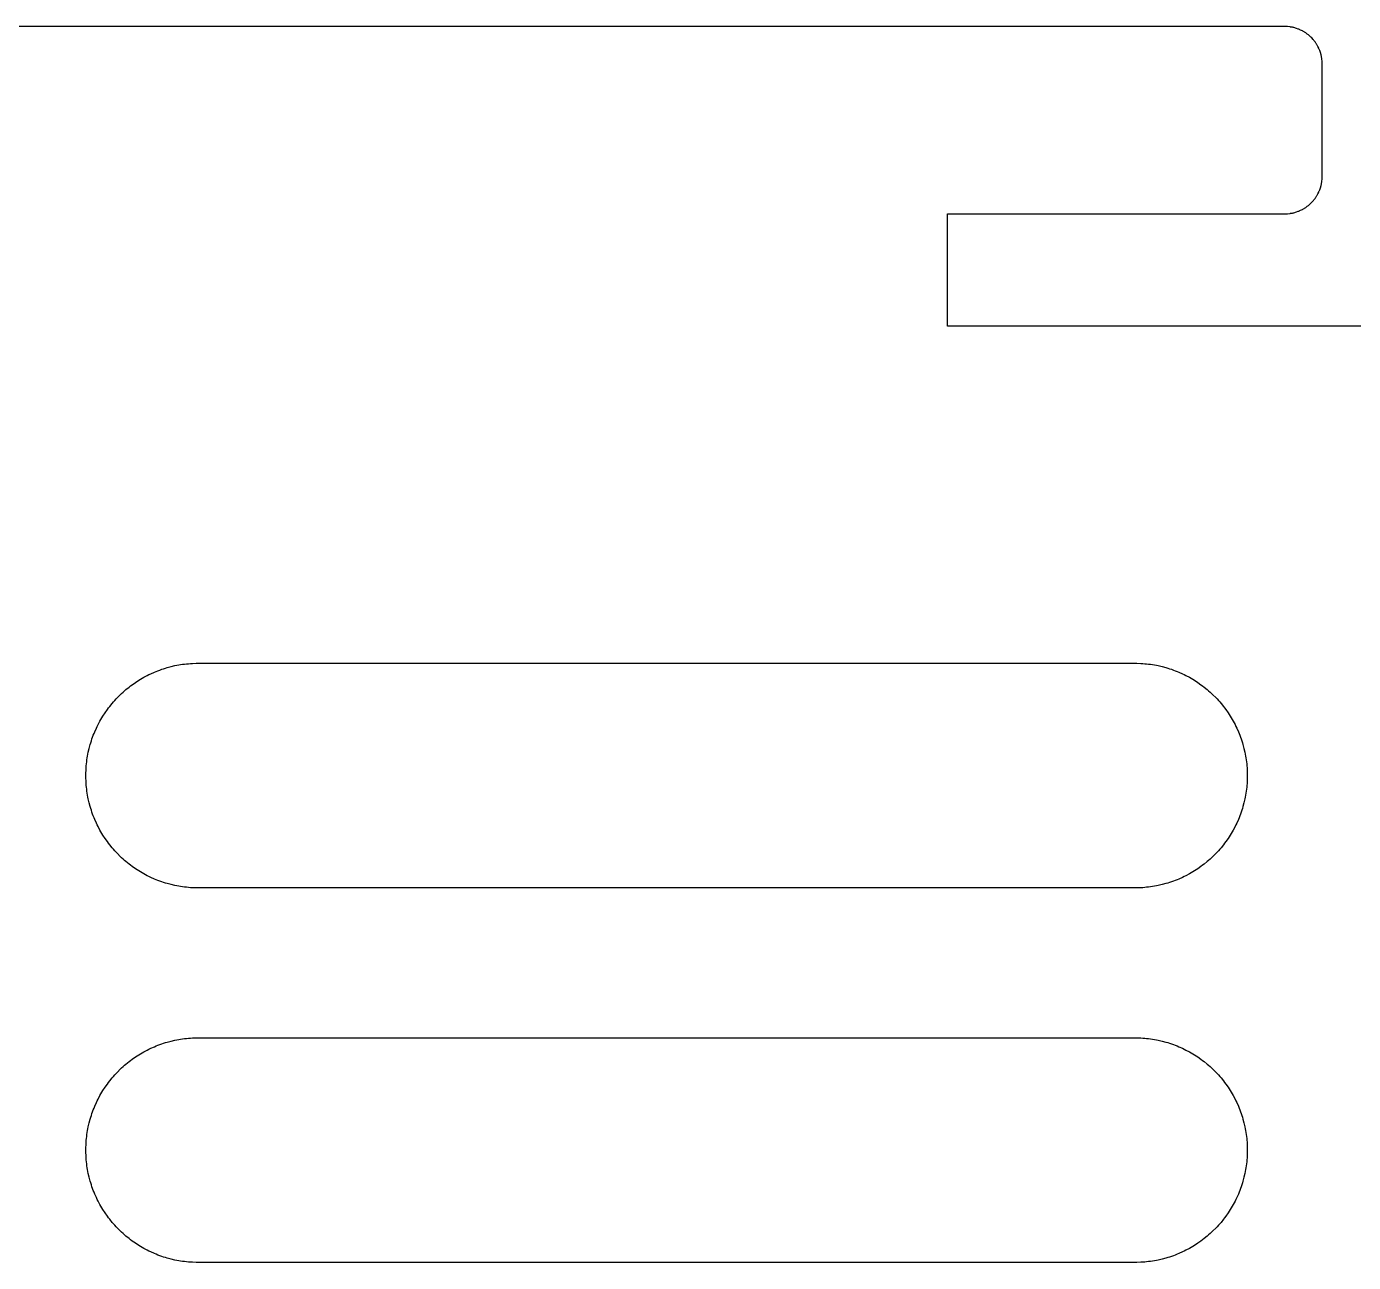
# Model space of a CAD drawing. Header units: metres. Extents: x 0 to 215, y 0 to 140.
# Drawn here: x 35.42 to 70.83, y 107 to 140 of the extents above; entities that cross this region are included whole.
import ezdxf

# ---------------------------------------------------------------- set-up
doc = ezdxf.new("R2010")
doc.units = ezdxf.units.M

msp = doc.modelspace()

# ---------------------------------------------------------------- linework, layer by layer
for p, q in [((69.0176, 140), (8, 140)), ((69.0352, 139.999), (69.0176, 140)), ((69.0527, 139.999), (69.0352, 139.999)), ((69.0693, 139.998), (69.0527, 139.999)), ((69.1396, 139.99), (69.0693, 139.998)), ((69.1562, 139.987), (69.1396, 139.99)), ((69.1738, 139.984), (69.1562, 139.987)), ((69.1904, 139.981), (69.1738, 139.984)), ((69.208, 139.979), (69.1904, 139.981)), ((69.2246, 139.975), (69.208, 139.979)), ((69.2422, 139.971), (69.2246, 139.975)), ((69.3086, 139.951), (69.2422, 139.971)), ((69.3584, 139.934), (69.3086, 139.951)), ((69.375, 139.927), (69.3584, 139.934)), ((69.3906, 139.921), (69.375, 139.927)), ((69.4062, 139.913), (69.3906, 139.921)), ((69.4229, 139.906), (69.4062, 139.913)), ((69.4697, 139.883), (69.4229, 139.906)), ((69.4844, 139.875), (69.4697, 139.883)), ((69.5, 139.866), (69.4844, 139.875)), ((69.5146, 139.857), (69.5, 139.866)), ((69.5303, 139.848), (69.5146, 139.857)), ((69.5449, 139.839), (69.5303, 139.848)), ((69.5596, 139.829), (69.5449, 139.839)), ((69.5732, 139.819), (69.5596, 139.829)), ((69.5879, 139.809), (69.5732, 139.819)), ((69.6016, 139.799), (69.5879, 139.809)), ((69.6289, 139.777), (69.6016, 139.799)), ((69.6426, 139.766), (69.6289, 139.777)), ((69.6562, 139.755), (69.6426, 139.766)), ((69.6943, 139.72), (69.6562, 139.755)), ((69.7197, 139.694), (69.6943, 139.72)), ((69.7549, 139.656), (69.7197, 139.694)), ((69.7656, 139.643), (69.7549, 139.656)), ((69.7773, 139.629), (69.7656, 139.643)), ((69.7988, 139.602), (69.7773, 139.629)), ((69.8086, 139.588), (69.7988, 139.602)), ((69.8193, 139.573), (69.8086, 139.588)), ((69.8291, 139.56), (69.8193, 139.573)), ((69.8389, 139.545), (69.8291, 139.56)), ((69.8477, 139.53), (69.8389, 139.545)), ((69.8574, 139.515), (69.8477, 139.53)), ((69.8662, 139.5), (69.8574, 139.515)), ((69.875, 139.484), (69.8662, 139.5)), ((69.8828, 139.47), (69.875, 139.484)), ((69.9062, 139.423), (69.8828, 139.47)), ((69.9131, 139.406), (69.9062, 139.423)), ((69.9209, 139.391), (69.9131, 139.406)), ((69.9268, 139.375), (69.9209, 139.391)), ((69.9336, 139.358), (69.9268, 139.375)), ((69.9512, 139.309), (69.9336, 139.358)), ((69.9707, 139.242), (69.9512, 139.309)), ((69.9746, 139.225), (69.9707, 139.242)), ((69.9785, 139.208), (69.9746, 139.225)), ((69.9814, 139.19), (69.9785, 139.208)), ((69.9844, 139.174), (69.9814, 139.19)), ((69.9873, 139.156), (69.9844, 139.174)), ((69.9902, 139.14), (69.9873, 139.156)), ((69.998, 139.069), (69.9902, 139.14)), ((69.999, 139.053), (69.998, 139.069)), ((69.999, 139.035), (69.999, 139.053)), ((70, 139.018), (69.999, 139.035)), ((70, 135.982), (70, 139.018)), ((69.9336, 135.642), (69.9512, 135.691)), ((69.9512, 135.691), (69.9707, 135.758)), ((69.9707, 135.758), (69.9746, 135.775)), ((69.9746, 135.775), (69.9785, 135.792)), ((69.9785, 135.792), (69.9814, 135.81)), ((69.9814, 135.81), (69.9844, 135.826)), ((69.9844, 135.826), (69.9873, 135.844)), ((69.9873, 135.844), (69.9902, 135.86)), ((69.9902, 135.86), (69.998, 135.931)), ((69.998, 135.931), (69.999, 135.947)), ((69.999, 135.965), (70, 135.982)), ((69.999, 135.947), (69.999, 135.965)), ((69.6943, 135.28), (69.7197, 135.306)), ((69.7197, 135.306), (69.7549, 135.344)), ((69.7549, 135.344), (69.7656, 135.357)), ((69.7656, 135.357), (69.7773, 135.371)), ((69.7773, 135.371), (69.7988, 135.398)), ((69.7988, 135.398), (69.8086, 135.412)), ((69.8086, 135.412), (69.8193, 135.427)), ((69.8193, 135.427), (69.8291, 135.44)), ((69.8291, 135.44), (69.8389, 135.455)), ((69.8389, 135.455), (69.8477, 135.47)), ((69.8477, 135.47), (69.8574, 135.485)), ((69.8574, 135.485), (69.8662, 135.5)), ((69.8662, 135.5), (69.875, 135.516)), ((69.875, 135.516), (69.8828, 135.53)), ((69.8828, 135.53), (69.9062, 135.577)), ((69.9062, 135.577), (69.9131, 135.594)), ((69.9131, 135.594), (69.9209, 135.609)), ((69.9209, 135.609), (69.9268, 135.625)), ((69.9268, 135.625), (69.9336, 135.642)), ((60, 132), (60, 135)), ((60, 135), (69.0176, 135)), ((69.0176, 135), (69.0352, 135.001)), ((69.0352, 135.001), (69.0527, 135.001)), ((69.0527, 135.001), (69.0693, 135.002)), ((69.0693, 135.002), (69.1396, 135.01)), ((69.1396, 135.01), (69.1562, 135.013)), ((69.1562, 135.013), (69.1738, 135.016)), ((69.1738, 135.016), (69.1904, 135.019)), ((69.1904, 135.019), (69.208, 135.021)), ((69.208, 135.021), (69.2246, 135.025)), ((69.2246, 135.025), (69.2422, 135.029)), ((69.2422, 135.029), (69.3086, 135.049)), ((69.3086, 135.049), (69.3584, 135.066)), ((69.3584, 135.066), (69.375, 135.073)), ((69.375, 135.073), (69.3906, 135.079)), ((69.3906, 135.079), (69.4062, 135.087)), ((69.4062, 135.087), (69.4229, 135.094)), ((69.4229, 135.094), (69.4697, 135.117)), ((69.4697, 135.117), (69.4844, 135.125)), ((69.4844, 135.125), (69.5, 135.134)), ((69.5, 135.134), (69.5146, 135.143)), ((69.5146, 135.143), (69.5303, 135.152)), ((69.5303, 135.152), (69.5449, 135.161)), ((69.5449, 135.161), (69.5596, 135.171)), ((69.5596, 135.171), (69.5732, 135.181)), ((69.5732, 135.181), (69.5879, 135.191)), ((69.5879, 135.191), (69.6016, 135.201)), ((69.6016, 135.201), (69.6289, 135.223)), ((69.6289, 135.223), (69.6426, 135.234)), ((69.6426, 135.234), (69.6562, 135.245)), ((69.6562, 135.245), (69.6943, 135.28)), ((80, 132), (60, 132)), ((39.1729, 122.884), (39.2744, 122.911)), ((39.2744, 122.911), (39.376, 122.935)), ((39.376, 122.935), (39.4277, 122.945)), ((39.4277, 122.945), (39.4795, 122.954)), ((39.4795, 122.954), (39.5303, 122.963)), ((39.5303, 122.963), (39.582, 122.971)), ((39.582, 122.971), (39.6348, 122.978)), ((39.6348, 122.978), (39.6865, 122.983)), ((39.6865, 122.983), (39.7383, 122.988)), ((39.7383, 122.988), (39.791, 122.993)), ((39.791, 122.993), (39.8428, 122.996)), ((39.8428, 122.996), (39.9473, 123)), ((39.9473, 123), (65.0527, 123)), ((65.0527, 123), (65.1572, 122.996)), ((65.1572, 122.996), (65.209, 122.993)), ((65.209, 122.993), (65.2617, 122.988)), ((65.2617, 122.988), (65.3135, 122.983)), ((65.3135, 122.983), (65.3652, 122.978)), ((65.3652, 122.978), (65.418, 122.971)), ((65.418, 122.971), (65.4697, 122.963)), ((65.4697, 122.963), (65.5205, 122.954)), ((65.5205, 122.954), (65.5723, 122.945)), ((65.5723, 122.945), (65.624, 122.935)), ((65.624, 122.935), (65.7256, 122.911)), ((65.7256, 122.911), (65.8271, 122.884)), ((38.3223, 122.487), (38.4102, 122.544)), ((38.4102, 122.544), (38.4551, 122.571)), ((38.4551, 122.571), (38.5, 122.598)), ((38.5, 122.598), (38.5459, 122.624)), ((38.5459, 122.624), (38.6377, 122.673)), ((38.6377, 122.673), (38.6846, 122.696)), ((38.6846, 122.696), (38.7324, 122.719)), ((38.7324, 122.719), (38.8281, 122.762)), ((38.8281, 122.762), (38.876, 122.781)), ((38.876, 122.781), (38.9248, 122.801)), ((38.9248, 122.801), (38.9736, 122.819)), ((38.9736, 122.819), (39.0234, 122.837)), ((39.0234, 122.837), (39.0732, 122.854)), ((39.0732, 122.854), (39.123, 122.869)), ((39.123, 122.869), (39.1729, 122.884)), ((65.8271, 122.884), (65.877, 122.869)), ((65.877, 122.869), (65.9268, 122.854)), ((65.9268, 122.854), (65.9766, 122.837)), ((65.9766, 122.837), (66.0264, 122.819)), ((66.0264, 122.819), (66.0752, 122.801)), ((66.0752, 122.801), (66.124, 122.781)), ((66.124, 122.781), (66.1719, 122.762)), ((66.1719, 122.762), (66.2676, 122.719)), ((66.2676, 122.719), (66.3154, 122.696)), ((66.3154, 122.696), (66.3623, 122.673)), ((66.3623, 122.673), (66.4541, 122.624)), ((66.4541, 122.624), (66.5, 122.598)), ((66.5, 122.598), (66.5449, 122.571)), ((66.5449, 122.571), (66.5898, 122.544)), ((66.5898, 122.544), (66.6777, 122.487)), ((37.916, 122.158), (37.9541, 122.194)), ((37.9541, 122.194), (37.9922, 122.229)), ((37.9922, 122.229), (38.0322, 122.264)), ((38.0322, 122.264), (38.0713, 122.298)), ((38.0713, 122.298), (38.1533, 122.364)), ((38.1533, 122.364), (38.1943, 122.396)), ((38.1943, 122.396), (38.2363, 122.427)), ((38.2363, 122.427), (38.3223, 122.487)), ((66.6777, 122.487), (66.7637, 122.427)), ((66.7637, 122.427), (66.8057, 122.396)), ((66.8057, 122.396), (66.8467, 122.364)), ((66.8467, 122.364), (66.9287, 122.298)), ((66.9287, 122.298), (66.9678, 122.264)), ((66.9678, 122.264), (67.0078, 122.229)), ((67.0078, 122.229), (67.0459, 122.194)), ((67.0459, 122.194), (67.084, 122.158)), ((37.6045, 121.806), (37.6357, 121.847)), ((37.6357, 121.847), (37.7021, 121.929)), ((37.7021, 121.929), (37.7363, 121.968)), ((37.7363, 121.968), (37.7705, 122.008)), ((37.7705, 122.008), (37.8057, 122.046)), ((37.8057, 122.046), (37.8418, 122.084)), ((37.8418, 122.084), (37.916, 122.158)), ((67.084, 122.158), (67.1582, 122.084)), ((67.1582, 122.084), (67.1943, 122.046)), ((67.1943, 122.046), (67.2295, 122.008)), ((67.2295, 122.008), (67.2637, 121.968)), ((67.2637, 121.968), (67.2979, 121.929)), ((67.2979, 121.929), (67.3643, 121.847)), ((67.3643, 121.847), (67.3955, 121.806)), ((37.376, 121.454), (37.4023, 121.5)), ((37.4023, 121.5), (37.4287, 121.545)), ((37.4287, 121.545), (37.4561, 121.59)), ((37.4561, 121.59), (37.5127, 121.678)), ((37.5127, 121.678), (37.5732, 121.764)), ((37.5732, 121.764), (37.6045, 121.806)), ((67.3955, 121.806), (67.4268, 121.764)), ((67.4268, 121.764), (67.4873, 121.678)), ((67.4873, 121.678), (67.5439, 121.59)), ((67.5439, 121.59), (67.5713, 121.545)), ((67.5713, 121.545), (67.5977, 121.5)), ((67.5977, 121.5), (67.624, 121.454)), ((37.2188, 121.124), (37.2383, 121.172)), ((37.2383, 121.172), (37.2812, 121.268)), ((37.2812, 121.268), (37.3037, 121.315)), ((37.3037, 121.315), (37.3271, 121.362)), ((37.3271, 121.362), (37.376, 121.454)), ((67.624, 121.454), (67.6729, 121.362)), ((67.6729, 121.362), (67.6963, 121.315)), ((67.6963, 121.315), (67.7188, 121.268)), ((67.7188, 121.268), (67.7617, 121.172)), ((67.7617, 121.172), (67.7812, 121.124)), ((37.0889, 120.726), (37.1162, 120.827)), ((37.1162, 120.827), (37.1309, 120.877)), ((37.1309, 120.877), (37.1465, 120.927)), ((37.1465, 120.927), (37.1631, 120.977)), ((37.1631, 120.977), (37.1807, 121.026)), ((37.1807, 121.026), (37.1992, 121.075)), ((37.1992, 121.075), (37.2188, 121.124)), ((67.7812, 121.124), (67.8008, 121.075)), ((67.8008, 121.075), (67.8193, 121.026)), ((67.8193, 121.026), (67.8369, 120.977)), ((67.8369, 120.977), (67.8535, 120.927)), ((67.8535, 120.927), (67.8691, 120.877)), ((67.8691, 120.877), (67.8838, 120.827)), ((67.8838, 120.827), (67.9111, 120.726)), ((37.0225, 120.365), (37.0293, 120.418)), ((37.0293, 120.418), (37.0371, 120.47)), ((37.0371, 120.47), (37.0459, 120.521)), ((37.0459, 120.521), (37.0547, 120.572)), ((37.0547, 120.572), (37.0654, 120.624)), ((37.0654, 120.624), (37.0889, 120.726)), ((67.9111, 120.726), (67.9346, 120.624)), ((67.9346, 120.624), (67.9453, 120.572)), ((67.9453, 120.572), (67.9541, 120.521)), ((67.9541, 120.521), (67.9629, 120.47)), ((67.9629, 120.47), (67.9707, 120.418)), ((67.9707, 120.418), (67.9775, 120.365)), ((37, 120.053), (37.0039, 120.157)), ((37.0039, 120.157), (37.0068, 120.209)), ((37.0068, 120.209), (37.0117, 120.262)), ((37.0117, 120.262), (37.0166, 120.313)), ((37.0166, 120.313), (37.0225, 120.365)), ((67.9775, 120.365), (67.9834, 120.313)), ((67.9834, 120.313), (67.9883, 120.262)), ((67.9883, 120.262), (67.9932, 120.209)), ((67.9932, 120.209), (67.9961, 120.157)), ((67.9961, 120.157), (68, 120.053)), ((37, 119.947), (37, 120.053)), ((37.0039, 119.843), (37, 119.947)), ((37.0068, 119.791), (37.0039, 119.843)), ((37.0117, 119.738), (37.0068, 119.791)), ((37.0166, 119.687), (37.0117, 119.738)), ((67.9883, 119.738), (67.9834, 119.687)), ((67.9932, 119.791), (67.9883, 119.738)), ((67.9961, 119.843), (67.9932, 119.791)), ((68, 119.947), (67.9961, 119.843)), ((68, 120.053), (68, 119.947)), ((37.0225, 119.635), (37.0166, 119.687)), ((37.0293, 119.582), (37.0225, 119.635)), ((37.0371, 119.53), (37.0293, 119.582)), ((37.0459, 119.479), (37.0371, 119.53)), ((37.0547, 119.428), (37.0459, 119.479)), ((37.0654, 119.376), (37.0547, 119.428)), ((37.0889, 119.274), (37.0654, 119.376)), ((67.9346, 119.376), (67.9111, 119.274)), ((67.9453, 119.428), (67.9346, 119.376)), ((67.9541, 119.479), (67.9453, 119.428)), ((67.9629, 119.53), (67.9541, 119.479)), ((67.9707, 119.582), (67.9629, 119.53)), ((67.9775, 119.635), (67.9707, 119.582)), ((67.9834, 119.687), (67.9775, 119.635)), ((37.1162, 119.173), (37.0889, 119.274)), ((37.1309, 119.123), (37.1162, 119.173)), ((37.1465, 119.073), (37.1309, 119.123)), ((37.1631, 119.023), (37.1465, 119.073)), ((37.1807, 118.974), (37.1631, 119.023)), ((67.8369, 119.023), (67.8193, 118.974)), ((67.8535, 119.073), (67.8369, 119.023)), ((67.8691, 119.123), (67.8535, 119.073)), ((67.8838, 119.173), (67.8691, 119.123)), ((67.9111, 119.274), (67.8838, 119.173)), ((37.1992, 118.925), (37.1807, 118.974)), ((37.2188, 118.876), (37.1992, 118.925)), ((37.2383, 118.828), (37.2188, 118.876)), ((37.2812, 118.732), (37.2383, 118.828)), ((37.3037, 118.685), (37.2812, 118.732)), ((37.3271, 118.638), (37.3037, 118.685)), ((67.6963, 118.685), (67.6729, 118.638)), ((67.7188, 118.732), (67.6963, 118.685)), ((67.7617, 118.828), (67.7188, 118.732)), ((67.7812, 118.876), (67.7617, 118.828)), ((67.8008, 118.925), (67.7812, 118.876)), ((67.8193, 118.974), (67.8008, 118.925)), ((37.376, 118.546), (37.3271, 118.638)), ((37.4023, 118.5), (37.376, 118.546)), ((37.4287, 118.455), (37.4023, 118.5)), ((37.4561, 118.41), (37.4287, 118.455)), ((37.5127, 118.322), (37.4561, 118.41)), ((37.5732, 118.236), (37.5127, 118.322)), ((67.4873, 118.322), (67.4268, 118.236)), ((67.5439, 118.41), (67.4873, 118.322)), ((67.5713, 118.455), (67.5439, 118.41)), ((67.5977, 118.5), (67.5713, 118.455)), ((67.624, 118.546), (67.5977, 118.5)), ((67.6729, 118.638), (67.624, 118.546)), ((37.6045, 118.194), (37.5732, 118.236)), ((37.6357, 118.153), (37.6045, 118.194)), ((37.7021, 118.071), (37.6357, 118.153)), ((37.7363, 118.032), (37.7021, 118.071)), ((37.7705, 117.992), (37.7363, 118.032)), ((37.8057, 117.954), (37.7705, 117.992)), ((37.8418, 117.916), (37.8057, 117.954)), ((67.1943, 117.954), (67.1582, 117.916)), ((67.2295, 117.992), (67.1943, 117.954)), ((67.2637, 118.032), (67.2295, 117.992)), ((67.2979, 118.071), (67.2637, 118.032)), ((67.3643, 118.153), (67.2979, 118.071)), ((67.3955, 118.194), (67.3643, 118.153)), ((67.4268, 118.236), (67.3955, 118.194)), ((37.916, 117.842), (37.8418, 117.916)), ((37.9541, 117.806), (37.916, 117.842)), ((37.9922, 117.771), (37.9541, 117.806)), ((38.0322, 117.736), (37.9922, 117.771)), ((38.0713, 117.702), (38.0322, 117.736)), ((38.1533, 117.636), (38.0713, 117.702)), ((38.1943, 117.604), (38.1533, 117.636)), ((38.2363, 117.573), (38.1943, 117.604)), ((66.8057, 117.604), (66.7637, 117.573)), ((66.8467, 117.636), (66.8057, 117.604)), ((66.9287, 117.702), (66.8467, 117.636)), ((66.9678, 117.736), (66.9287, 117.702)), ((67.0078, 117.771), (66.9678, 117.736)), ((67.0459, 117.806), (67.0078, 117.771)), ((67.084, 117.842), (67.0459, 117.806)), ((67.1582, 117.916), (67.084, 117.842)), ((38.3223, 117.513), (38.2363, 117.573)), ((38.4102, 117.456), (38.3223, 117.513)), ((38.4551, 117.429), (38.4102, 117.456)), ((38.5, 117.402), (38.4551, 117.429)), ((38.5459, 117.376), (38.5, 117.402)), ((38.6377, 117.327), (38.5459, 117.376)), ((38.6846, 117.304), (38.6377, 117.327)), ((38.7324, 117.281), (38.6846, 117.304)), ((38.8281, 117.238), (38.7324, 117.281)), ((38.876, 117.219), (38.8281, 117.238)), ((66.1719, 117.238), (66.124, 117.219)), ((66.2676, 117.281), (66.1719, 117.238)), ((66.3154, 117.304), (66.2676, 117.281)), ((66.3623, 117.327), (66.3154, 117.304)), ((66.4541, 117.376), (66.3623, 117.327)), ((66.5, 117.402), (66.4541, 117.376)), ((66.5449, 117.429), (66.5, 117.402)), ((66.5898, 117.456), (66.5449, 117.429)), ((66.6777, 117.513), (66.5898, 117.456)), ((66.7637, 117.573), (66.6777, 117.513)), ((38.9248, 117.199), (38.876, 117.219)), ((38.9736, 117.181), (38.9248, 117.199)), ((39.0234, 117.163), (38.9736, 117.181)), ((39.0732, 117.146), (39.0234, 117.163)), ((39.123, 117.131), (39.0732, 117.146)), ((39.1729, 117.116), (39.123, 117.131)), ((39.2744, 117.089), (39.1729, 117.116)), ((39.376, 117.065), (39.2744, 117.089)), ((39.4277, 117.055), (39.376, 117.065)), ((39.4795, 117.046), (39.4277, 117.055)), ((39.5303, 117.037), (39.4795, 117.046)), ((39.582, 117.029), (39.5303, 117.037)), ((39.6348, 117.022), (39.582, 117.029)), ((39.6865, 117.017), (39.6348, 117.022)), ((39.7383, 117.012), (39.6865, 117.017)), ((39.791, 117.007), (39.7383, 117.012)), ((39.8428, 117.004), (39.791, 117.007)), ((39.9473, 117), (39.8428, 117.004)), ((65.0527, 117), (39.9473, 117)), ((65.1572, 117.004), (65.0527, 117)), ((65.209, 117.007), (65.1572, 117.004)), ((65.2617, 117.012), (65.209, 117.007)), ((65.3135, 117.017), (65.2617, 117.012)), ((65.3652, 117.022), (65.3135, 117.017)), ((65.418, 117.029), (65.3652, 117.022)), ((65.4697, 117.037), (65.418, 117.029)), ((65.5205, 117.046), (65.4697, 117.037)), ((65.5723, 117.055), (65.5205, 117.046)), ((65.624, 117.065), (65.5723, 117.055)), ((65.7256, 117.089), (65.624, 117.065)), ((65.8271, 117.116), (65.7256, 117.089)), ((65.877, 117.131), (65.8271, 117.116)), ((65.9268, 117.146), (65.877, 117.131)), ((65.9766, 117.163), (65.9268, 117.146)), ((66.0264, 117.181), (65.9766, 117.163)), ((66.0752, 117.199), (66.0264, 117.181)), ((66.124, 117.219), (66.0752, 117.199)), ((39.6348, 112.978), (39.6865, 112.983)), ((39.6865, 112.983), (39.7383, 112.988)), ((39.7383, 112.988), (39.791, 112.993)), ((39.791, 112.993), (39.8428, 112.996)), ((39.8428, 112.996), (39.9473, 113)), ((39.9473, 113), (65.0527, 113)), ((65.0527, 113), (65.1572, 112.996)), ((65.1572, 112.996), (65.209, 112.993)), ((65.209, 112.993), (65.2617, 112.988)), ((65.2617, 112.988), (65.3135, 112.983)), ((65.3135, 112.983), (65.3652, 112.978)), ((38.5459, 112.624), (38.6377, 112.673)), ((38.6377, 112.673), (38.6846, 112.696)), ((38.6846, 112.696), (38.7324, 112.719)), ((38.7324, 112.719), (38.8281, 112.762)), ((38.8281, 112.762), (38.876, 112.781)), ((38.876, 112.781), (38.9248, 112.801)), ((38.9248, 112.801), (38.9736, 112.819)), ((38.9736, 112.819), (39.0234, 112.837)), ((39.0234, 112.837), (39.0732, 112.854)), ((39.0732, 112.854), (39.123, 112.869)), ((39.123, 112.869), (39.1729, 112.884)), ((39.1729, 112.884), (39.2744, 112.911)), ((39.2744, 112.911), (39.376, 112.935)), ((39.376, 112.935), (39.4277, 112.945)), ((39.4277, 112.945), (39.4795, 112.954)), ((39.4795, 112.954), (39.5303, 112.963)), ((39.5303, 112.963), (39.582, 112.971)), ((39.582, 112.971), (39.6348, 112.978)), ((65.3652, 112.978), (65.418, 112.971)), ((65.418, 112.971), (65.4697, 112.963)), ((65.4697, 112.963), (65.5205, 112.954)), ((65.5205, 112.954), (65.5723, 112.945)), ((65.5723, 112.945), (65.624, 112.935)), ((65.624, 112.935), (65.7256, 112.911)), ((65.7256, 112.911), (65.8271, 112.884)), ((65.8271, 112.884), (65.877, 112.869)), ((65.877, 112.869), (65.9268, 112.854)), ((65.9268, 112.854), (65.9766, 112.837)), ((65.9766, 112.837), (66.0264, 112.819)), ((66.0264, 112.819), (66.0752, 112.801)), ((66.0752, 112.801), (66.124, 112.781)), ((66.124, 112.781), (66.1719, 112.762)), ((66.1719, 112.762), (66.2676, 112.719)), ((66.2676, 112.719), (66.3154, 112.696)), ((66.3154, 112.696), (66.3623, 112.673)), ((66.3623, 112.673), (66.4541, 112.624)), ((38.0322, 112.264), (38.0713, 112.298)), ((38.0713, 112.298), (38.1533, 112.364)), ((38.1533, 112.364), (38.1943, 112.396)), ((38.1943, 112.396), (38.2363, 112.427)), ((38.2363, 112.427), (38.3223, 112.487)), ((38.3223, 112.487), (38.4102, 112.544)), ((38.4102, 112.544), (38.4551, 112.571)), ((38.4551, 112.571), (38.5, 112.598)), ((38.5, 112.598), (38.5459, 112.624)), ((66.4541, 112.624), (66.5, 112.598)), ((66.5, 112.598), (66.5449, 112.571)), ((66.5449, 112.571), (66.5898, 112.544)), ((66.5898, 112.544), (66.6777, 112.487)), ((66.6777, 112.487), (66.7637, 112.427)), ((66.7637, 112.427), (66.8057, 112.396)), ((66.8057, 112.396), (66.8467, 112.364)), ((66.8467, 112.364), (66.9287, 112.298)), ((66.9287, 112.298), (66.9678, 112.264)), ((37.6357, 111.847), (37.7021, 111.929)), ((37.7021, 111.929), (37.7363, 111.968)), ((37.7363, 111.968), (37.7705, 112.008)), ((37.7705, 112.008), (37.8057, 112.046)), ((37.8057, 112.046), (37.8418, 112.084)), ((37.8418, 112.084), (37.916, 112.158)), ((37.916, 112.158), (37.9541, 112.194)), ((37.9541, 112.194), (37.9922, 112.229)), ((37.9922, 112.229), (38.0322, 112.264)), ((66.9678, 112.264), (67.0078, 112.229)), ((67.0078, 112.229), (67.0459, 112.194)), ((67.0459, 112.194), (67.084, 112.158)), ((67.084, 112.158), (67.1582, 112.084)), ((67.1582, 112.084), (67.1943, 112.046)), ((67.1943, 112.046), (67.2295, 112.008)), ((67.2295, 112.008), (67.2637, 111.968)), ((67.2637, 111.968), (67.2979, 111.929)), ((67.2979, 111.929), (67.3643, 111.847)), ((37.4287, 111.545), (37.4561, 111.59)), ((37.4561, 111.59), (37.5127, 111.678)), ((37.5127, 111.678), (37.5732, 111.764)), ((37.5732, 111.764), (37.6045, 111.806)), ((37.6045, 111.806), (37.6357, 111.847)), ((67.3643, 111.847), (67.3955, 111.806)), ((67.3955, 111.806), (67.4268, 111.764)), ((67.4268, 111.764), (67.4873, 111.678)), ((67.4873, 111.678), (67.5439, 111.59)), ((67.5439, 111.59), (67.5713, 111.545)), ((37.2383, 111.172), (37.2812, 111.268)), ((37.2812, 111.268), (37.3037, 111.315)), ((37.3037, 111.315), (37.3271, 111.362)), ((37.3271, 111.362), (37.376, 111.454)), ((37.376, 111.454), (37.4023, 111.5)), ((37.4023, 111.5), (37.4287, 111.545)), ((67.5713, 111.545), (67.5977, 111.5)), ((67.5977, 111.5), (67.624, 111.454)), ((67.624, 111.454), (67.6729, 111.362)), ((67.6729, 111.362), (67.6963, 111.315)), ((67.6963, 111.315), (67.7188, 111.268)), ((67.7188, 111.268), (67.7617, 111.172)), ((37.1162, 110.827), (37.1309, 110.877)), ((37.1309, 110.877), (37.1465, 110.927)), ((37.1465, 110.927), (37.1631, 110.977)), ((37.1631, 110.977), (37.1807, 111.026)), ((37.1807, 111.026), (37.1992, 111.075)), ((37.1992, 111.075), (37.2188, 111.124)), ((37.2188, 111.124), (37.2383, 111.172)), ((67.7617, 111.172), (67.7812, 111.124)), ((67.7812, 111.124), (67.8008, 111.075)), ((67.8008, 111.075), (67.8193, 111.026)), ((67.8193, 111.026), (67.8369, 110.977)), ((67.8369, 110.977), (67.8535, 110.927)), ((67.8535, 110.927), (67.8691, 110.877)), ((67.8691, 110.877), (67.8838, 110.827)), ((37.0371, 110.47), (37.0459, 110.521)), ((37.0459, 110.521), (37.0547, 110.572)), ((37.0547, 110.572), (37.0654, 110.624)), ((37.0654, 110.624), (37.0889, 110.726)), ((37.0889, 110.726), (37.1162, 110.827)), ((67.8838, 110.827), (67.9111, 110.726)), ((67.9111, 110.726), (67.9346, 110.624)), ((67.9346, 110.624), (67.9453, 110.572)), ((67.9453, 110.572), (67.9541, 110.521)), ((67.9541, 110.521), (67.9629, 110.47)), ((37, 110.053), (37.0039, 110.157)), ((37.0039, 110.157), (37.0068, 110.209)), ((37.0068, 110.209), (37.0117, 110.262)), ((37.0117, 110.262), (37.0166, 110.313)), ((37.0166, 110.313), (37.0225, 110.365)), ((37.0225, 110.365), (37.0293, 110.418)), ((37.0293, 110.418), (37.0371, 110.47)), ((67.9629, 110.47), (67.9707, 110.418)), ((67.9707, 110.418), (67.9775, 110.365)), ((67.9775, 110.365), (67.9834, 110.313)), ((67.9834, 110.313), (67.9883, 110.262)), ((67.9883, 110.262), (67.9932, 110.209)), ((67.9932, 110.209), (67.9961, 110.157)), ((67.9961, 110.157), (68, 110.053)), ((37, 109.947), (37, 110.053)), ((37.0039, 109.843), (37, 109.947)), ((37.0068, 109.791), (37.0039, 109.843)), ((67.9961, 109.843), (67.9932, 109.791)), ((68, 109.947), (67.9961, 109.843)), ((68, 110.053), (68, 109.947)), ((37.0117, 109.738), (37.0068, 109.791)), ((37.0166, 109.687), (37.0117, 109.738)), ((37.0225, 109.635), (37.0166, 109.687)), ((37.0293, 109.582), (37.0225, 109.635)), ((37.0371, 109.53), (37.0293, 109.582)), ((37.0459, 109.479), (37.0371, 109.53)), ((37.0547, 109.428), (37.0459, 109.479)), ((67.9541, 109.479), (67.9453, 109.428)), ((67.9629, 109.53), (67.9541, 109.479)), ((67.9707, 109.582), (67.9629, 109.53)), ((67.9775, 109.635), (67.9707, 109.582)), ((67.9834, 109.687), (67.9775, 109.635)), ((67.9883, 109.738), (67.9834, 109.687)), ((67.9932, 109.791), (67.9883, 109.738)), ((37.0654, 109.376), (37.0547, 109.428)), ((37.0889, 109.274), (37.0654, 109.376)), ((37.1162, 109.173), (37.0889, 109.274)), ((37.1309, 109.123), (37.1162, 109.173)), ((37.1465, 109.073), (37.1309, 109.123)), ((67.8691, 109.123), (67.8535, 109.073)), ((67.8838, 109.173), (67.8691, 109.123)), ((67.9111, 109.274), (67.8838, 109.173)), ((67.9346, 109.376), (67.9111, 109.274)), ((67.9453, 109.428), (67.9346, 109.376)), ((37.1631, 109.023), (37.1465, 109.073)), ((37.1807, 108.974), (37.1631, 109.023)), ((37.1992, 108.925), (37.1807, 108.974)), ((37.2188, 108.876), (37.1992, 108.925)), ((37.2383, 108.828), (37.2188, 108.876)), ((37.2812, 108.732), (37.2383, 108.828)), ((37.3037, 108.685), (37.2812, 108.732)), ((67.7188, 108.732), (67.6963, 108.685)), ((67.7617, 108.828), (67.7188, 108.732)), ((67.7812, 108.876), (67.7617, 108.828)), ((67.8008, 108.925), (67.7812, 108.876)), ((67.8193, 108.974), (67.8008, 108.925)), ((67.8369, 109.023), (67.8193, 108.974)), ((67.8535, 109.073), (67.8369, 109.023)), ((37.3271, 108.638), (37.3037, 108.685)), ((37.376, 108.546), (37.3271, 108.638)), ((37.4023, 108.5), (37.376, 108.546)), ((37.4287, 108.455), (37.4023, 108.5)), ((37.4561, 108.41), (37.4287, 108.455)), ((37.5127, 108.322), (37.4561, 108.41)), ((67.5439, 108.41), (67.4873, 108.322)), ((67.5713, 108.455), (67.5439, 108.41)), ((67.5977, 108.5), (67.5713, 108.455)), ((67.624, 108.546), (67.5977, 108.5)), ((67.6729, 108.638), (67.624, 108.546)), ((67.6963, 108.685), (67.6729, 108.638)), ((37.5732, 108.236), (37.5127, 108.322)), ((37.6045, 108.194), (37.5732, 108.236)), ((37.6357, 108.153), (37.6045, 108.194)), ((37.7021, 108.071), (37.6357, 108.153)), ((37.7363, 108.032), (37.7021, 108.071)), ((37.7705, 107.992), (37.7363, 108.032)), ((67.2637, 108.032), (67.2295, 107.992)), ((67.2979, 108.071), (67.2637, 108.032)), ((67.3643, 108.153), (67.2979, 108.071)), ((67.3955, 108.194), (67.3643, 108.153)), ((67.4268, 108.236), (67.3955, 108.194)), ((67.4873, 108.322), (67.4268, 108.236)), ((37.8057, 107.954), (37.7705, 107.992)), ((37.8418, 107.916), (37.8057, 107.954)), ((37.916, 107.842), (37.8418, 107.916)), ((37.9541, 107.806), (37.916, 107.842)), ((37.9922, 107.771), (37.9541, 107.806)), ((38.0322, 107.736), (37.9922, 107.771)), ((38.0713, 107.702), (38.0322, 107.736)), ((38.1533, 107.636), (38.0713, 107.702)), ((66.9287, 107.702), (66.8467, 107.636)), ((66.9678, 107.736), (66.9287, 107.702)), ((67.0078, 107.771), (66.9678, 107.736)), ((67.0459, 107.806), (67.0078, 107.771)), ((67.084, 107.842), (67.0459, 107.806)), ((67.1582, 107.916), (67.084, 107.842)), ((67.1943, 107.954), (67.1582, 107.916)), ((67.2295, 107.992), (67.1943, 107.954)), ((38.1943, 107.604), (38.1533, 107.636)), ((38.2363, 107.573), (38.1943, 107.604)), ((38.3223, 107.513), (38.2363, 107.573)), ((38.4102, 107.456), (38.3223, 107.513)), ((38.4551, 107.429), (38.4102, 107.456)), ((38.5, 107.402), (38.4551, 107.429)), ((38.5459, 107.376), (38.5, 107.402)), ((38.6377, 107.327), (38.5459, 107.376)), ((38.6846, 107.304), (38.6377, 107.327)), ((66.3623, 107.327), (66.3154, 107.304)), ((66.4541, 107.376), (66.3623, 107.327)), ((66.5, 107.402), (66.4541, 107.376)), ((66.5449, 107.429), (66.5, 107.402)), ((66.5898, 107.456), (66.5449, 107.429)), ((66.6777, 107.513), (66.5898, 107.456)), ((66.7637, 107.573), (66.6777, 107.513)), ((66.8057, 107.604), (66.7637, 107.573)), ((66.8467, 107.636), (66.8057, 107.604)), ((38.7324, 107.281), (38.6846, 107.304)), ((38.8281, 107.238), (38.7324, 107.281)), ((38.876, 107.219), (38.8281, 107.238)), ((38.9248, 107.199), (38.876, 107.219)), ((38.9736, 107.181), (38.9248, 107.199)), ((39.0234, 107.163), (38.9736, 107.181)), ((39.0732, 107.146), (39.0234, 107.163)), ((39.123, 107.131), (39.0732, 107.146)), ((39.1729, 107.116), (39.123, 107.131)), ((39.2744, 107.089), (39.1729, 107.116)), ((39.376, 107.065), (39.2744, 107.089)), ((39.4277, 107.055), (39.376, 107.065)), ((39.4795, 107.046), (39.4277, 107.055)), ((39.5303, 107.037), (39.4795, 107.046)), ((39.582, 107.029), (39.5303, 107.037)), ((39.6348, 107.022), (39.582, 107.029)), ((39.6865, 107.017), (39.6348, 107.022)), ((39.7383, 107.012), (39.6865, 107.017)), ((39.791, 107.007), (39.7383, 107.012)), ((39.8428, 107.004), (39.791, 107.007)), ((39.9473, 107), (39.8428, 107.004)), ((65.0527, 107), (39.9473, 107)), ((65.1572, 107.004), (65.0527, 107)), ((65.209, 107.007), (65.1572, 107.004)), ((65.2617, 107.012), (65.209, 107.007)), ((65.3135, 107.017), (65.2617, 107.012)), ((65.3652, 107.022), (65.3135, 107.017)), ((65.418, 107.029), (65.3652, 107.022)), ((65.4697, 107.037), (65.418, 107.029)), ((65.5205, 107.046), (65.4697, 107.037)), ((65.5723, 107.055), (65.5205, 107.046)), ((65.624, 107.065), (65.5723, 107.055)), ((65.7256, 107.089), (65.624, 107.065)), ((65.8271, 107.116), (65.7256, 107.089)), ((65.877, 107.131), (65.8271, 107.116)), ((65.9268, 107.146), (65.877, 107.131)), ((65.9766, 107.163), (65.9268, 107.146)), ((66.0264, 107.181), (65.9766, 107.163)), ((66.0752, 107.199), (66.0264, 107.181)), ((66.124, 107.219), (66.0752, 107.199)), ((66.1719, 107.238), (66.124, 107.219)), ((66.2676, 107.281), (66.1719, 107.238)), ((66.3154, 107.304), (66.2676, 107.281))]:
    msp.add_line(p, q)

doc.saveas('drawing.dxf')
